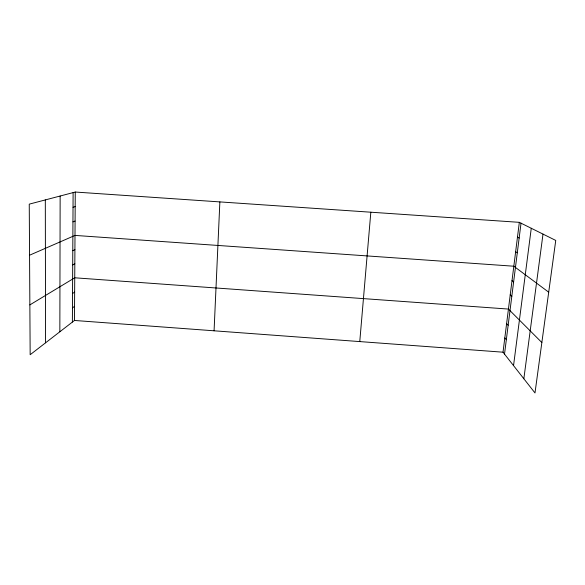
<?xml version="1.0" encoding="UTF-8"?>
<svg xmlns="http://www.w3.org/2000/svg" width="585" height="585" viewBox="0 0 585 585"><rect width="100%" height="100%" fill="white"/><g stroke="black" fill="none" stroke-linecap="round" stroke-linejoin="round"><path stroke-width="0.88" d="M59.846 331.768L60.145 196.019M72.379 322.072L73.11 192.604M75.268 192.041L29.25 204.143L30.164 354.722L74.471 320.463L75.268 192.041L519.334 222.337L555.75 240.428L534.99 392.959L503.02 352.192L519.334 222.337M214.073 330.796L219.865 201.905M359.768 341.589L370.832 212.209M504.519 354.108L521.03 223.185M513.542 365.618L531.268 228.267M523.846 378.751L543.004 234.102M72.46 307.849L74.558 306.35M72.54 293.516L74.646 292.127M29.857 304.902L74.734 277.795L508.431 309.07L541.856 342.532M72.701 264.939L74.821 263.776M72.781 250.694L74.909 249.649M29.557 255.214L74.997 235.411L513.82 266.219L548.708 292.193M72.95 221.876L75.085 221.064M73.03 207.295L75.18 206.607M74.471 320.463L503.02 352.192M517.476 237.079L519.158 238.051M515.641 251.704L517.294 252.8M512.007 280.617L513.615 281.948M510.215 294.898L511.802 296.354M506.61 323.563L508.16 325.245M504.811 337.933L506.332 339.731M45.316 199.916L45.564 342.81"/></g></svg>
